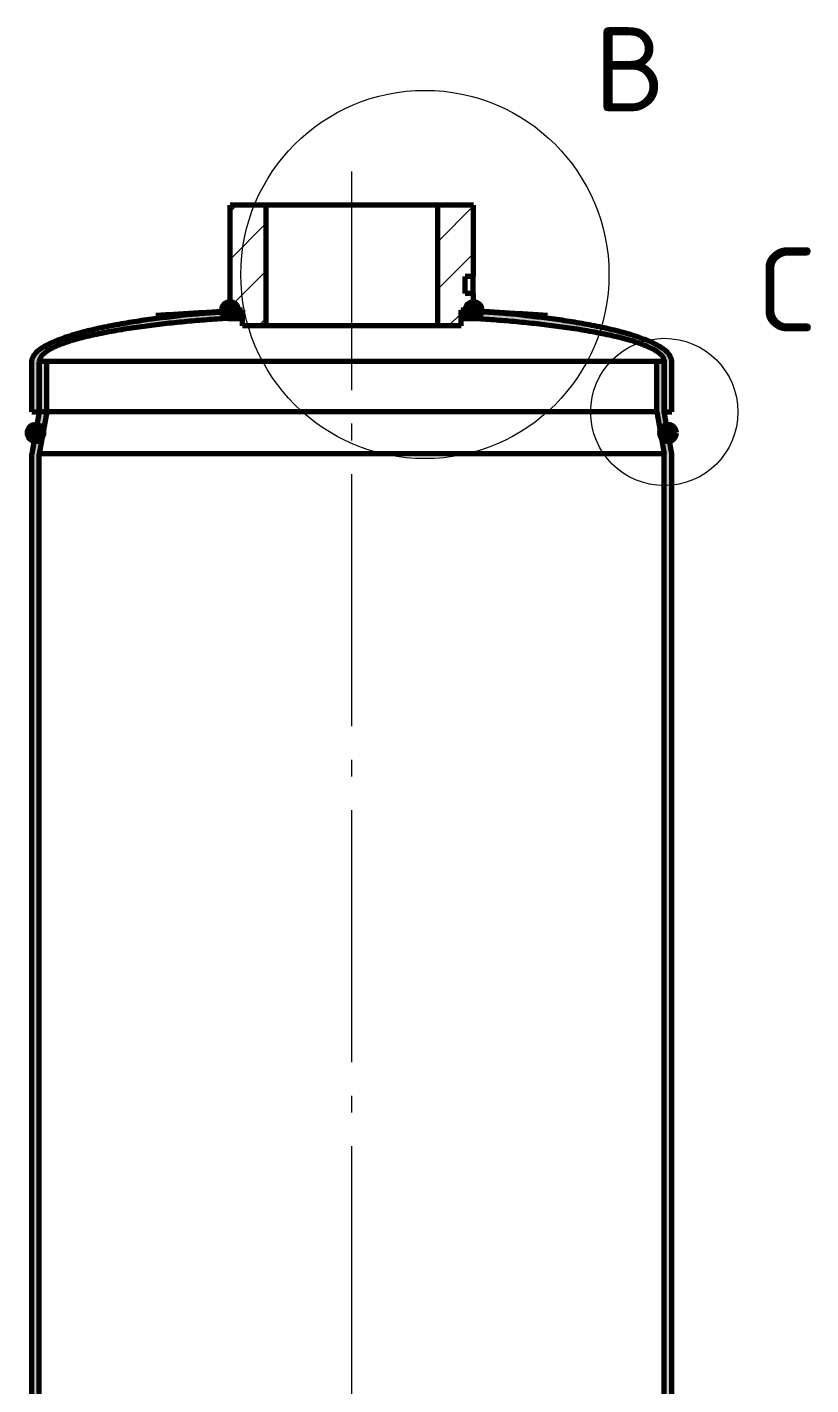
# Model space of a CAD drawing. Header units: millimetres. Extents: x 0 to 1554, y 0 to 420.
# Drawn here: x 222.2 to 268.8, y 249.3 to 330.1 of the extents above; entities that cross this region are included whole.
import ezdxf
from ezdxf.enums import TextEntityAlignment as Align

# ---------------------------------------------------------------- set-up
doc = ezdxf.new("R2010")
doc.units = ezdxf.units.MM
doc.linetypes.add('IRAM-F-TRAZO-PUNTO', pattern=[20, 15, -2, 1, -2])
for name, color, linetype, lineweight in [('01-VISIBLE', 7, 'CONTINUOUS', 70), ('03-EJE', 1, 'IRAM-F-TRAZO-PUNTO', 18), ('05-RAYADO', 8, 'CONTINUOUS', 18), ('06-TEXTO', 7, 'CONTINUOUS', 25), ('08-FINA', 5, 'CONTINUOUS', 18)]:
    doc.layers.add(name, color=color, linetype=linetype, lineweight=lineweight)
doc.styles.add('ISO3098', font='isocpeur.ttf')

msp = doc.modelspace()

# ---------------------------------------------------------------- hatches: boundary and pattern name
at = {"layer": '05-RAYADO'}
h = msp.add_hatch(dxfattribs=at)
h.set_pattern_fill('ANSI31', scale=0.62992)
h.paths.add_polyline_path([(236.406, 312.318), (234.995, 312.318), (234.995, 313.25), (234.25, 313.25), (234.25, 319.5), (236.406, 319.5)])
h = msp.add_hatch(dxfattribs=at)
h.set_pattern_fill('ANSI31', scale=0.62992)
h.paths.add_polyline_path([(248.75, 313.25), (248.005, 313.25), (248.005, 312.318), (246.594, 312.318), (246.594, 319.5), (248.75, 319.5), (248.75, 315.25), (248.25, 315.25), (248.25, 314.25), (248.75, 314.25)])
h = msp.add_hatch(color=7, dxfattribs=at)
h.dxf.hatch_style = 1
h.paths.add_polyline_path([(233.75, 313.25), (233.76, 313.351), (233.791, 313.447), (233.84, 313.536), (233.906, 313.612), (233.986, 313.674), (234.076, 313.719), (234.174, 313.744), (234.275, 313.749), (234.375, 313.734), (234.47, 313.699), (234.556, 313.645), (234.629, 313.576), (234.687, 313.493), (234.727, 313.4), (234.747, 313.301), (234.747, 313.199), (234.727, 313.1), (234.687, 313.007), (234.629, 312.924), (234.556, 312.855), (234.47, 312.801), (234.375, 312.766), (234.275, 312.751), (234.174, 312.756), (234.076, 312.781), (233.986, 312.826), (233.906, 312.888), (233.84, 312.964), (233.791, 313.053), (233.76, 313.149)])
h = msp.add_hatch(color=7, dxfattribs=at)
h.dxf.hatch_style = 1
h.paths.add_polyline_path([(249.25, 313.25), (249.24, 313.149), (249.209, 313.053), (249.16, 312.964), (249.094, 312.888), (249.014, 312.826), (248.924, 312.781), (248.826, 312.756), (248.725, 312.751), (248.625, 312.766), (248.53, 312.801), (248.444, 312.855), (248.371, 312.924), (248.313, 313.007), (248.273, 313.1), (248.253, 313.199), (248.253, 313.301), (248.273, 313.4), (248.313, 313.493), (248.371, 313.576), (248.444, 313.645), (248.53, 313.699), (248.625, 313.734), (248.725, 313.749), (248.826, 313.744), (248.924, 313.719), (249.014, 313.674), (249.094, 313.612), (249.16, 313.536), (249.209, 313.447), (249.24, 313.351)])
h = msp.add_hatch(color=7, dxfattribs=at)
h.dxf.hatch_style = 1
h.paths.add_polyline_path([(222.9, 307.195), (222.45, 307.195), (222.45, 310.195), (222.458, 310.295), (222.484, 310.391), (222.525, 310.483), (222.577, 310.568), (222.637, 310.648), (222.703, 310.723), (222.775, 310.793), (222.85, 310.858), (222.929, 310.92), (223.011, 310.978), (223.094, 311.033), (223.179, 311.086), (223.266, 311.136), (223.354, 311.184), (223.442, 311.23), (223.532, 311.275), (223.623, 311.318), (223.714, 311.359), (223.806, 311.399), (223.898, 311.438), (223.991, 311.475), (224.084, 311.512), (224.177, 311.547), (224.271, 311.582), (224.366, 311.615), (224.46, 311.648), (224.555, 311.68), (224.65, 311.711), (224.745, 311.742), (224.841, 311.771), (224.937, 311.801), (225.033, 311.829), (225.129, 311.857), (225.225, 311.884), (225.322, 311.911), (225.418, 311.937), (225.515, 311.963), (225.612, 311.988), (225.709, 312.013), (225.806, 312.037), (225.903, 312.061), (226, 312.085), (226.098, 312.108), (226.195, 312.13), (226.293, 312.152), (226.39, 312.174), (226.488, 312.196), (226.586, 312.217), (226.684, 312.238), (226.782, 312.258), (226.88, 312.279), (226.978, 312.299), (227.076, 312.318), (227.174, 312.337), (227.272, 312.356), (227.371, 312.375), (227.469, 312.394), (227.568, 312.412), (227.666, 312.429), (227.765, 312.447), (227.863, 312.464), (227.962, 312.481), (228.061, 312.498), (228.159, 312.515), (228.258, 312.531), (228.357, 312.547), (228.456, 312.563), (228.554, 312.579), (228.653, 312.595), (228.752, 312.61), (228.851, 312.625), (228.95, 312.641), (229.049, 312.655), (229.148, 312.67), (229.247, 312.685), (229.346, 312.699), (229.445, 312.713), (229.544, 312.727), (229.643, 312.74), (229.743, 312.753), (229.842, 312.766), (229.941, 312.778), (230.041, 312.79), (230.14, 312.802), (230.239, 312.814), (230.339, 312.826), (230.438, 312.838), (230.537, 312.849), (230.637, 312.861), (230.736, 312.872), (230.836, 312.884), (230.935, 312.896), (231.034, 312.909), (231.133, 312.923), (231.232, 312.938), (231.331, 312.952), (231.431, 312.965), (231.53, 312.976), (231.63, 312.986), (231.729, 312.996), (231.829, 313.004), (231.929, 313.013), (232.029, 313.021), (232.128, 313.029), (232.228, 313.036), (232.328, 313.044), (232.428, 313.051), (232.528, 313.059), (232.627, 313.066), (232.727, 313.073), (232.827, 313.081), (232.927, 313.088), (233.027, 313.095), (233.126, 313.102), (233.226, 313.109), (233.326, 313.116), (233.426, 313.123), (233.526, 313.13), (233.626, 313.138), (233.725, 313.145), (233.825, 313.152), (233.925, 313.159), (234.025, 313.166), (234.125, 313.174), (234.225, 313.181), (234.324, 313.189), (234.374, 313.196), (234.274, 313.191), (234.174, 313.186), (234.074, 313.181), (233.974, 313.175), (233.874, 313.169), (233.774, 313.164), (233.675, 313.158), (233.575, 313.152), (233.475, 313.146), (233.375, 313.14), (233.275, 313.134), (233.175, 313.128), (233.075, 313.122), (232.975, 313.116), (232.875, 313.11), (232.775, 313.105), (232.675, 313.099), (232.576, 313.093), (232.476, 313.087), (232.376, 313.081), (232.276, 313.075), (232.176, 313.069), (232.076, 313.063), (231.976, 313.057), (231.876, 313.051), (231.776, 313.045), (231.676, 313.039), (231.577, 313.033), (231.477, 313.027), (231.377, 313.021), (231.277, 313.015), (231.177, 313.009), (231.077, 313.003), (230.977, 312.997), (230.877, 312.99), (230.777, 312.984), (230.677, 312.978), (230.577, 312.972), (230.478, 312.966), (230.378, 312.96), (230.278, 312.954), (230.178, 312.949), (230.078, 312.943), (229.978, 312.937), (229.878, 312.931), (229.906, 312.933), (230.005, 312.94), (230.105, 312.946), (230.205, 312.952), (230.305, 312.959), (230.405, 312.965), (230.505, 312.971), (230.605, 312.977), (230.705, 312.983), (230.805, 312.99), (230.904, 312.996), (231.004, 313.002), (231.104, 313.008), (231.204, 313.015), (231.304, 313.021), (231.404, 313.027), (231.504, 313.033), (231.604, 313.039), (231.704, 313.046), (231.803, 313.052), (231.903, 313.058), (232.003, 313.064), (232.103, 313.07), (232.203, 313.077), (232.303, 313.083), (232.403, 313.089), (232.503, 313.095), (232.603, 313.101), (232.702, 313.108), (232.802, 313.114), (232.902, 313.12), (233.002, 313.126), (233.102, 313.132), (233.202, 313.139), (233.302, 313.145), (233.402, 313.151), (233.502, 313.157), (233.602, 313.163), (233.701, 313.17), (233.801, 313.176), (233.901, 313.182), (234.001, 313.188), (234.101, 313.194), (234.201, 313.201), (234.301, 313.207), (234.401, 313.213), (234.501, 313.219), (234.6, 313.225), (234.7, 313.231), (234.8, 313.238), (234.9, 313.244), (235, 313.25), (235, 312.818), (234.899, 312.813), (234.799, 312.807), (234.698, 312.801), (234.598, 312.795), (234.497, 312.789), (234.397, 312.783), (234.296, 312.777), (234.196, 312.77), (234.095, 312.764), (233.995, 312.757), (233.895, 312.75), (233.794, 312.743), (233.694, 312.736), (233.593, 312.729), (233.493, 312.722), (233.392, 312.715), (233.292, 312.708), (233.191, 312.7), (233.091, 312.693), (232.991, 312.685), (232.89, 312.677), (232.79, 312.669), (232.69, 312.661), (232.589, 312.653), (232.489, 312.645), (232.389, 312.636), (232.288, 312.628), (232.188, 312.619), (232.088, 312.61), (231.987, 312.601), (231.887, 312.592), (231.787, 312.583), (231.686, 312.574), (231.586, 312.564), (231.486, 312.555), (231.386, 312.545), (231.286, 312.535), (231.185, 312.525), (231.085, 312.515), (230.985, 312.505), (230.885, 312.494), (230.785, 312.484), (230.685, 312.473), (230.585, 312.462), (230.484, 312.451), (230.384, 312.44), (230.284, 312.429), (230.184, 312.417), (230.084, 312.406), (229.984, 312.394), (229.884, 312.382), (229.784, 312.37), (229.684, 312.358), (229.584, 312.345), (229.485, 312.332), (229.385, 312.32), (229.285, 312.307), (229.185, 312.293), (229.085, 312.28), (228.985, 312.266), (228.886, 312.253), (228.786, 312.239), (228.686, 312.225), (228.587, 312.21), (228.487, 312.196), (228.387, 312.181), (228.288, 312.166), (228.188, 312.151), (228.089, 312.135), (227.989, 312.119), (227.89, 312.104), (227.791, 312.087), (227.691, 312.071), (227.592, 312.054), (227.493, 312.037), (227.394, 312.02), (227.294, 312.002), (227.195, 311.985), (227.096, 311.967), (226.997, 311.948), (226.898, 311.929), (226.799, 311.91), (226.701, 311.891), (226.602, 311.871), (226.503, 311.851), (226.405, 311.831), (226.306, 311.81), (226.208, 311.789), (226.109, 311.767), (226.011, 311.745), (225.913, 311.723), (225.815, 311.7), (225.717, 311.677), (225.619, 311.653), (225.521, 311.628), (225.424, 311.603), (225.326, 311.578), (225.229, 311.552), (225.132, 311.525), (225.035, 311.498), (224.939, 311.47), (224.842, 311.441), (224.746, 311.411), (224.65, 311.381), (224.554, 311.349), (224.459, 311.317), (224.364, 311.284), (224.269, 311.249), (224.175, 311.214), (224.081, 311.177), (223.988, 311.139), (223.896, 311.099), (223.804, 311.057), (223.713, 311.014), (223.623, 310.968), (223.535, 310.92), (223.448, 310.869), (223.363, 310.816), (223.28, 310.759), (223.2, 310.697), (223.125, 310.63), (223.056, 310.556), (222.995, 310.476), (222.945, 310.39), (222.911, 310.295), (222.9, 310.195)])
h = msp.add_hatch(color=7, dxfattribs=at)
h.dxf.hatch_style = 1
h.paths.add_polyline_path([(260.55, 310.195), (260.55, 307.195), (260.1, 307.195), (260.1, 310.195), (260.089, 310.295), (260.055, 310.39), (260.005, 310.476), (259.944, 310.556), (259.875, 310.63), (259.8, 310.697), (259.72, 310.759), (259.637, 310.816), (259.552, 310.869), (259.465, 310.92), (259.377, 310.968), (259.287, 311.014), (259.196, 311.057), (259.104, 311.099), (259.012, 311.139), (258.919, 311.177), (258.825, 311.214), (258.731, 311.249), (258.636, 311.284), (258.541, 311.317), (258.446, 311.349), (258.35, 311.381), (258.254, 311.411), (258.158, 311.441), (258.061, 311.47), (257.965, 311.498), (257.868, 311.525), (257.771, 311.552), (257.674, 311.578), (257.576, 311.603), (257.479, 311.628), (257.381, 311.653), (257.283, 311.677), (257.185, 311.7), (257.087, 311.723), (256.989, 311.745), (256.891, 311.767), (256.792, 311.789), (256.694, 311.81), (256.595, 311.831), (256.497, 311.851), (256.398, 311.871), (256.299, 311.891), (256.201, 311.91), (256.102, 311.929), (256.003, 311.948), (255.904, 311.967), (255.805, 311.985), (255.706, 312.002), (255.606, 312.02), (255.507, 312.037), (255.408, 312.054), (255.309, 312.071), (255.209, 312.087), (255.11, 312.104), (255.011, 312.119), (254.911, 312.135), (254.812, 312.151), (254.712, 312.166), (254.613, 312.181), (254.513, 312.196), (254.413, 312.21), (254.314, 312.225), (254.214, 312.239), (254.114, 312.253), (254.015, 312.266), (253.915, 312.28), (253.815, 312.293), (253.715, 312.307), (253.615, 312.32), (253.515, 312.332), (253.416, 312.345), (253.316, 312.358), (253.216, 312.37), (253.116, 312.382), (253.016, 312.394), (252.916, 312.406), (252.816, 312.417), (252.716, 312.429), (252.616, 312.44), (252.516, 312.451), (252.415, 312.462), (252.315, 312.473), (252.215, 312.484), (252.115, 312.494), (252.015, 312.505), (251.915, 312.515), (251.815, 312.525), (251.714, 312.535), (251.614, 312.545), (251.514, 312.555), (251.414, 312.564), (251.314, 312.574), (251.213, 312.583), (251.113, 312.592), (251.013, 312.601), (250.912, 312.61), (250.812, 312.619), (250.712, 312.628), (250.611, 312.636), (250.511, 312.645), (250.411, 312.653), (250.31, 312.661), (250.21, 312.669), (250.11, 312.677), (250.009, 312.685), (249.909, 312.693), (249.809, 312.7), (249.708, 312.708), (249.608, 312.715), (249.507, 312.722), (249.407, 312.729), (249.306, 312.736), (249.206, 312.743), (249.105, 312.75), (249.005, 312.757), (248.905, 312.764), (248.804, 312.77), (248.704, 312.777), (248.603, 312.783), (248.503, 312.789), (248.402, 312.795), (248.302, 312.801), (248.201, 312.807), (248.101, 312.813), (248, 312.818), (248, 313.25), (248.095, 313.244), (248.192, 313.238), (248.299, 313.231), (248.405, 313.225), (248.511, 313.218), (248.616, 313.212), (248.72, 313.205), (248.825, 313.199), (248.928, 313.193), (249.031, 313.186), (249.133, 313.18), (249.235, 313.174), (249.336, 313.167), (249.436, 313.161), (249.536, 313.155), (249.635, 313.149), (249.734, 313.143), (249.832, 313.137), (249.929, 313.13), (250.025, 313.125), (250.121, 313.119), (250.216, 313.113), (250.31, 313.107), (250.403, 313.101), (250.512, 313.094), (250.619, 313.088), (250.726, 313.081), (250.831, 313.075), (250.934, 313.068), (251.036, 313.062), (251.137, 313.056), (251.236, 313.049), (251.333, 313.043), (251.429, 313.037), (251.523, 313.032), (251.615, 313.026), (251.718, 313.019), (251.828, 313.013), (251.934, 313.006), (252.037, 313), (252.136, 312.993), (252.231, 312.988), (252.322, 312.982), (252.426, 312.975), (252.535, 312.969), (252.635, 312.962), (252.726, 312.957), (252.833, 312.95), (252.931, 312.944), (253.034, 312.937), (253.129, 312.931), (253.084, 312.933), (252.984, 312.939), (252.884, 312.945), (252.784, 312.951), (252.683, 312.957), (252.583, 312.963), (252.483, 312.969), (252.383, 312.975), (252.282, 312.981), (252.182, 312.987), (252.082, 312.993), (251.982, 312.999), (251.882, 313.005), (251.781, 313.011), (251.681, 313.017), (251.581, 313.023), (251.481, 313.029), (251.38, 313.035), (251.28, 313.041), (251.18, 313.047), (251.08, 313.053), (250.979, 313.059), (250.879, 313.065), (250.779, 313.071), (250.679, 313.077), (250.579, 313.083), (250.478, 313.089), (250.378, 313.095), (250.278, 313.101), (250.178, 313.107), (250.077, 313.113), (249.977, 313.119), (249.877, 313.125), (249.777, 313.131), (249.676, 313.137), (249.576, 313.143), (249.476, 313.149), (249.376, 313.155), (249.272, 313.161), (249.166, 313.167), (249.067, 313.173), (248.973, 313.178), (248.866, 313.184), (248.768, 313.189), (248.667, 313.194), (248.634, 313.192), (248.734, 313.184), (248.834, 313.177), (248.935, 313.169), (249.035, 313.162), (249.135, 313.155), (249.235, 313.148), (249.335, 313.14), (249.435, 313.133), (249.536, 313.126), (249.636, 313.119), (249.736, 313.112), (249.836, 313.105), (249.936, 313.098), (250.036, 313.09), (250.136, 313.083), (250.237, 313.076), (250.337, 313.069), (250.437, 313.061), (250.537, 313.054), (250.637, 313.047), (250.737, 313.039), (250.837, 313.031), (250.938, 313.023), (251.038, 313.015), (251.138, 313.007), (251.238, 312.999), (251.338, 312.989), (251.438, 312.98), (251.538, 312.969), (251.637, 312.957), (251.737, 312.942), (251.836, 312.927), (251.935, 312.913), (252.035, 312.9), (252.135, 312.888), (252.234, 312.876), (252.334, 312.864), (252.434, 312.852), (252.533, 312.841), (252.633, 312.829), (252.733, 312.817), (252.833, 312.806), (252.932, 312.794), (253.032, 312.782), (253.132, 312.769), (253.231, 312.756), (253.331, 312.743), (253.43, 312.73), (253.53, 312.716), (253.629, 312.703), (253.729, 312.688), (253.828, 312.674), (253.927, 312.659), (254.027, 312.644), (254.126, 312.629), (254.225, 312.614), (254.324, 312.598), (254.423, 312.582), (254.523, 312.567), (254.622, 312.551), (254.721, 312.535), (254.82, 312.518), (254.919, 312.502), (255.018, 312.485), (255.117, 312.468), (255.216, 312.45), (255.315, 312.433), (255.414, 312.415), (255.512, 312.397), (255.611, 312.379), (255.71, 312.36), (255.808, 312.341), (255.907, 312.322), (256.005, 312.302), (256.104, 312.282), (256.202, 312.262), (256.3, 312.241), (256.399, 312.22), (256.497, 312.199), (256.595, 312.178), (256.693, 312.156), (256.791, 312.133), (256.889, 312.111), (256.986, 312.088), (257.084, 312.064), (257.181, 312.04), (257.279, 312.016), (257.376, 311.991), (257.473, 311.966), (257.57, 311.94), (257.667, 311.914), (257.764, 311.887), (257.861, 311.86), (257.957, 311.832), (258.053, 311.803), (258.15, 311.774), (258.245, 311.745), (258.341, 311.714), (258.437, 311.683), (258.532, 311.651), (258.627, 311.618), (258.721, 311.585), (258.816, 311.55), (258.909, 311.514), (259.003, 311.478), (259.096, 311.44), (259.189, 311.402), (259.281, 311.362), (259.372, 311.32), (259.463, 311.277), (259.553, 311.233), (259.642, 311.186), (259.73, 311.138), (259.817, 311.088), (259.903, 311.035), (259.986, 310.98), (260.068, 310.921), (260.148, 310.86), (260.224, 310.795), (260.296, 310.725), (260.362, 310.65), (260.423, 310.569), (260.475, 310.483), (260.516, 310.392), (260.542, 310.295)])
h = msp.add_hatch(color=7, dxfattribs=at)
h.dxf.hatch_style = 1
h.paths.add_polyline_path([(222.9, 181.5), (222.45, 184), (222.45, 304.695), (222.9, 307.195), (222.9, 310.195), (223.35, 310.195), (223.35, 307.195), (222.9, 304.695), (222.9, 184), (223.35, 181.5), (223.35, 178.5), (222.9, 178.5)])
h = msp.add_hatch(color=7, dxfattribs=at)
h.dxf.hatch_style = 1
h.paths.add_polyline_path([(260.55, 304.695), (260.55, 184), (260.1, 181.5), (260.1, 178.5), (259.65, 178.5), (259.65, 181.5), (260.1, 184), (260.1, 304.695), (259.65, 307.195), (259.65, 310.195), (260.1, 310.195), (260.1, 307.195)])
h = msp.add_hatch(color=7, dxfattribs=at)
h.dxf.hatch_style = 1
h.paths.add_polyline_path([(222.175, 305.945), (222.185, 306.046), (222.216, 306.142), (222.265, 306.231), (222.331, 306.307), (222.411, 306.369), (222.501, 306.414), (222.599, 306.439), (222.7, 306.444), (222.8, 306.429), (222.895, 306.394), (222.981, 306.34), (223.054, 306.271), (223.112, 306.188), (223.152, 306.095), (223.172, 305.996), (223.172, 305.894), (223.152, 305.795), (223.112, 305.702), (223.054, 305.619), (222.981, 305.55), (222.895, 305.496), (222.8, 305.461), (222.7, 305.446), (222.599, 305.451), (222.501, 305.476), (222.411, 305.521), (222.331, 305.583), (222.265, 305.659), (222.216, 305.748), (222.185, 305.844)])
h = msp.add_hatch(color=7, dxfattribs=at)
h.dxf.hatch_style = 1
h.paths.add_polyline_path([(260.825, 305.945), (260.815, 305.844), (260.784, 305.748), (260.735, 305.659), (260.669, 305.583), (260.589, 305.521), (260.499, 305.476), (260.401, 305.451), (260.3, 305.446), (260.2, 305.461), (260.105, 305.496), (260.019, 305.55), (259.946, 305.619), (259.888, 305.702), (259.848, 305.795), (259.828, 305.894), (259.828, 305.996), (259.848, 306.095), (259.888, 306.188), (259.946, 306.271), (260.019, 306.34), (260.105, 306.394), (260.2, 306.429), (260.3, 306.444), (260.401, 306.439), (260.499, 306.414), (260.589, 306.369), (260.669, 306.307), (260.735, 306.231), (260.784, 306.142), (260.815, 306.046)])

# ---------------------------------------------------------------- linework, layer by layer
at = {"layer": '01-VISIBLE'}
for p, q in [((236.406, 319.5), (234.25, 319.5)), ((234.25, 313.25), (234.25, 319.5)), ((236.406, 312.318), (236.406, 319.5)), ((248.75, 319.5), (246.594, 319.5)), ((246.594, 319.5), (246.594, 312.318)), ((248.75, 315.25), (248.75, 319.5)), ((248.25, 314.25), (248.25, 315.25)), ((248.75, 315.25), (248.25, 315.25)), ((248.733, 314.25), (248.733, 315.25)), ((248.75, 314.25), (248.25, 314.25)), ((248.75, 313.25), (248.75, 314.25)), ((234.995, 313.25), (234.25, 313.25)), ((234.995, 312.318), (234.995, 313.25)), ((235, 313.25), (235, 312.818)), ((248, 313.25), (248, 312.818)), ((248.005, 312.318), (248.005, 313.25)), ((248.75, 313.25), (248.005, 313.25)), ((236.406, 312.318), (234.995, 312.318)), ((248.005, 312.318), (246.594, 312.318)), ((222.45, 307.195), (222.45, 310.195)), ((223.35, 310.195), (222.9, 310.195)), ((222.9, 307.195), (222.9, 310.195)), ((222.9, 310.195), (222.9, 307.195)), ((223.35, 307.195), (223.35, 310.195)), ((260.1, 310.195), (259.65, 310.195)), ((259.65, 307.195), (259.65, 310.195)), ((260.1, 307.195), (260.1, 310.195)), ((260.1, 310.195), (260.1, 307.195)), ((260.55, 307.195), (260.55, 310.195)), ((222.9, 307.195), (222.45, 304.695)), ((222.45, 307.195), (222.9, 307.195)), ((223.35, 307.195), (222.9, 304.695)), ((259.65, 307.195), (260.1, 304.695)), ((260.55, 304.695), (260.1, 307.195)), ((260.1, 307.195), (260.55, 307.195)), ((222.45, 184), (222.45, 304.695)), ((222.9, 184), (222.9, 304.695)), ((260.1, 184), (260.1, 304.695)), ((260.55, 184), (260.55, 304.695))]:
    msp.add_line(p, q, dxfattribs=at)
for points in [[(246.594, 319.5), (246.442, 319.5), (246.29, 319.5), (246.138, 319.5), (245.986, 319.5), (245.834, 319.5), (245.682, 319.5), (245.53, 319.5), (245.378, 319.5), (245.225, 319.5), (245.073, 319.5), (244.921, 319.5), (244.769, 319.5), (244.617, 319.5), (244.465, 319.5), (244.313, 319.5), (244.161, 319.5), (244.009, 319.5), (243.857, 319.5), (243.705, 319.5), (243.553, 319.5), (243.401, 319.5), (243.249, 319.5), (243.097, 319.5), (242.945, 319.5), (242.793, 319.5), (242.64, 319.5), (242.488, 319.5), (242.336, 319.5), (242.184, 319.5), (242.032, 319.5), (241.88, 319.5), (241.728, 319.5), (241.576, 319.5), (241.424, 319.5), (241.272, 319.5), (241.12, 319.5), (240.968, 319.5), (240.816, 319.5), (240.664, 319.5), (240.512, 319.5), (240.36, 319.5), (240.207, 319.5), (240.055, 319.5), (239.903, 319.5), (239.751, 319.5), (239.599, 319.5), (239.447, 319.5), (239.295, 319.5), (239.143, 319.5), (238.991, 319.5), (238.839, 319.5), (238.687, 319.5), (238.535, 319.5), (238.383, 319.5), (238.231, 319.5), (238.079, 319.5), (237.927, 319.5), (237.775, 319.5), (237.622, 319.5), (237.47, 319.5), (237.318, 319.5), (237.166, 319.5), (237.014, 319.5), (236.862, 319.5), (236.71, 319.5), (236.558, 319.5), (236.406, 319.5)], [(222.45, 310.195), (222.469, 310.344), (222.526, 310.484), (222.607, 310.611), (222.706, 310.726), (222.816, 310.829), (222.934, 310.923), (223.058, 311.009), (223.186, 311.09), (223.317, 311.164), (223.451, 311.235), (223.587, 311.301), (223.724, 311.364), (223.863, 311.423), (224.003, 311.48), (224.144, 311.535), (224.286, 311.587), (224.428, 311.637), (224.571, 311.685), (224.715, 311.732), (224.859, 311.777), (225.004, 311.821), (225.149, 311.863), (225.295, 311.904), (225.44, 311.943), (225.586, 311.982), (225.733, 312.019), (225.879, 312.055), (226.026, 312.091), (226.173, 312.125), (226.321, 312.159), (226.468, 312.191), (226.616, 312.223), (226.764, 312.255), (226.912, 312.285), (227.06, 312.315), (227.208, 312.344), (227.356, 312.372), (227.505, 312.4), (227.654, 312.427), (227.802, 312.454), (227.951, 312.479), (228.1, 312.505), (228.249, 312.53), (228.398, 312.554), (228.547, 312.578), (228.697, 312.601), (228.846, 312.625), (228.995, 312.647), (229.145, 312.67), (229.294, 312.692), (229.444, 312.713), (229.593, 312.733), (229.743, 312.753), (229.893, 312.772), (230.043, 312.791), (230.193, 312.809), (230.343, 312.826), (230.493, 312.844), (230.643, 312.861), (230.793, 312.879), (230.943, 312.897), (231.093, 312.917), (231.242, 312.939), (231.392, 312.961), (231.542, 312.978), (231.693, 312.992), (231.843, 313.005), (231.994, 313.018), (232.144, 313.03), (232.295, 313.041), (232.446, 313.053), (232.596, 313.064), (232.747, 313.075), (232.898, 313.086), (233.048, 313.096), (233.199, 313.107), (233.35, 313.118), (233.5, 313.129), (233.651, 313.139), (233.802, 313.15), (233.952, 313.161), (234.103, 313.172), (234.254, 313.183), (234.394, 313.197)], [(235, 312.818), (234.849, 312.81), (234.698, 312.801), (234.548, 312.792), (234.397, 312.783), (234.246, 312.773), (234.095, 312.764), (233.945, 312.754), (233.794, 312.743), (233.643, 312.733), (233.493, 312.722), (233.342, 312.711), (233.191, 312.7), (233.041, 312.689), (232.89, 312.677), (232.74, 312.665), (232.589, 312.653), (232.439, 312.64), (232.288, 312.628), (232.138, 312.614), (231.987, 312.601), (231.837, 312.588), (231.686, 312.574), (231.536, 312.559), (231.386, 312.545), (231.235, 312.53), (231.085, 312.515), (230.935, 312.499), (230.785, 312.484), (230.635, 312.468), (230.484, 312.451), (230.334, 312.434), (230.184, 312.417), (230.034, 312.4), (229.884, 312.382), (229.734, 312.364), (229.584, 312.345), (229.435, 312.326), (229.285, 312.307), (229.135, 312.287), (228.985, 312.266), (228.836, 312.246), (228.686, 312.225), (228.537, 312.203), (228.387, 312.181), (228.238, 312.158), (228.089, 312.135), (227.94, 312.112), (227.791, 312.087), (227.642, 312.063), (227.493, 312.037), (227.344, 312.011), (227.195, 311.985), (227.047, 311.957), (226.898, 311.929), (226.75, 311.901), (226.602, 311.871), (226.454, 311.841), (226.306, 311.81), (226.158, 311.778), (226.011, 311.745), (225.864, 311.711), (225.717, 311.677), (225.57, 311.641), (225.424, 311.603), (225.278, 311.565), (225.132, 311.525), (224.987, 311.484), (224.842, 311.441), (224.698, 311.396), (224.554, 311.349), (224.411, 311.301), (224.269, 311.249), (224.128, 311.196), (223.988, 311.139), (223.85, 311.078), (223.713, 311.014), (223.579, 310.944), (223.448, 310.869), (223.321, 310.788), (223.2, 310.697), (223.09, 310.594), (222.995, 310.476), (222.925, 310.343), (222.9, 310.195)], [(229.842, 312.929), (229.993, 312.939), (230.145, 312.948), (230.297, 312.958), (230.449, 312.967), (230.6, 312.977), (230.752, 312.986), (230.904, 312.996), (231.055, 313.005), (231.207, 313.015), (231.359, 313.024), (231.511, 313.034), (231.662, 313.043), (231.814, 313.052), (231.966, 313.062), (232.117, 313.071), (232.269, 313.081), (232.421, 313.09), (232.573, 313.1), (232.724, 313.109), (232.876, 313.118), (233.028, 313.128), (233.179, 313.137), (233.331, 313.147), (233.483, 313.156), (233.635, 313.165), (233.786, 313.175), (233.938, 313.184), (234.09, 313.194), (234.241, 313.203), (234.393, 313.212), (234.545, 313.222), (234.697, 313.231), (234.848, 313.241), (235, 313.25)], [(234.394, 313.197), (234.242, 313.19), (234.09, 313.182), (233.938, 313.173), (233.787, 313.164), (233.635, 313.155), (233.483, 313.147), (233.332, 313.138), (233.18, 313.129), (233.028, 313.12), (232.876, 313.111), (232.725, 313.101), (232.573, 313.092), (232.421, 313.083), (232.27, 313.074), (232.118, 313.065), (231.966, 313.056), (231.814, 313.047), (231.663, 313.038), (231.511, 313.029), (231.359, 313.02), (231.208, 313.01), (231.056, 313.001), (230.904, 312.992), (230.752, 312.983), (230.601, 312.974), (230.449, 312.965), (230.297, 312.956), (230.146, 312.947), (229.994, 312.938), (229.842, 312.929)], [(229.842, 312.929), (230.009, 312.929), (230.175, 312.929), (230.342, 312.929), (230.509, 312.929), (230.675, 312.929), (230.842, 312.929), (231.009, 312.929), (231.175, 312.929)], [(234.25, 312.75), (234.374, 312.75), (234.498, 312.75), (234.623, 312.75), (234.747, 312.75), (234.871, 312.75), (234.995, 312.75)], [(253.158, 312.929), (253.007, 312.939), (252.855, 312.948), (252.703, 312.958), (252.551, 312.967), (252.4, 312.977), (252.248, 312.986), (252.096, 312.996), (251.945, 313.005), (251.793, 313.015), (251.641, 313.024), (251.489, 313.034), (251.338, 313.043), (251.186, 313.052), (251.034, 313.062), (250.883, 313.071), (250.731, 313.081), (250.579, 313.09), (250.427, 313.1), (250.276, 313.109), (250.124, 313.118), (249.972, 313.128), (249.821, 313.137), (249.669, 313.147), (249.517, 313.156), (249.365, 313.165), (249.214, 313.175), (249.062, 313.184), (248.91, 313.194), (248.759, 313.203), (248.607, 313.212), (248.455, 313.222), (248.303, 313.231), (248.152, 313.241), (248, 313.25)], [(248, 312.818), (248.151, 312.81), (248.302, 312.801), (248.452, 312.792), (248.603, 312.783), (248.754, 312.773), (248.905, 312.764), (249.055, 312.754), (249.206, 312.743), (249.357, 312.733), (249.507, 312.722), (249.658, 312.711), (249.809, 312.7), (249.959, 312.689), (250.11, 312.677), (250.26, 312.665), (250.411, 312.653), (250.561, 312.64), (250.712, 312.628), (250.862, 312.614), (251.013, 312.601), (251.163, 312.588), (251.314, 312.574), (251.464, 312.559), (251.614, 312.545), (251.765, 312.53), (251.915, 312.515), (252.065, 312.499), (252.215, 312.484), (252.365, 312.468), (252.516, 312.451), (252.666, 312.434), (252.816, 312.417), (252.966, 312.4), (253.116, 312.382), (253.266, 312.364), (253.416, 312.345), (253.565, 312.326), (253.715, 312.307), (253.865, 312.287), (254.015, 312.266), (254.164, 312.246), (254.314, 312.225), (254.463, 312.203), (254.613, 312.181), (254.762, 312.158), (254.911, 312.135), (255.06, 312.112), (255.209, 312.087), (255.358, 312.063), (255.507, 312.037), (255.656, 312.011), (255.805, 311.985), (255.953, 311.957), (256.102, 311.929), (256.25, 311.901), (256.398, 311.871), (256.546, 311.841), (256.694, 311.81), (256.842, 311.778), (256.989, 311.745), (257.136, 311.711), (257.283, 311.677), (257.43, 311.641), (257.576, 311.603), (257.722, 311.565), (257.868, 311.525), (258.013, 311.484), (258.158, 311.441), (258.302, 311.396), (258.446, 311.349), (258.589, 311.301), (258.731, 311.249), (258.872, 311.196), (259.012, 311.139), (259.15, 311.078), (259.287, 311.014), (259.421, 310.944), (259.552, 310.869), (259.679, 310.788), (259.8, 310.697), (259.91, 310.594), (260.005, 310.476), (260.075, 310.343), (260.1, 310.195)], [(248.005, 312.75), (248.129, 312.75), (248.253, 312.75), (248.377, 312.75), (248.502, 312.75), (248.626, 312.75), (248.75, 312.75)], [(260.55, 310.195), (260.531, 310.344), (260.474, 310.484), (260.393, 310.611), (260.294, 310.726), (260.184, 310.829), (260.066, 310.923), (259.942, 311.009), (259.814, 311.09), (259.683, 311.164), (259.549, 311.235), (259.413, 311.301), (259.276, 311.364), (259.137, 311.423), (258.997, 311.48), (258.856, 311.535), (258.714, 311.587), (258.572, 311.637), (258.429, 311.685), (258.285, 311.732), (258.141, 311.777), (257.996, 311.821), (257.851, 311.863), (257.706, 311.904), (257.56, 311.943), (257.414, 311.982), (257.267, 312.019), (257.121, 312.055), (256.974, 312.091), (256.827, 312.125), (256.679, 312.159), (256.532, 312.191), (256.384, 312.223), (256.236, 312.255), (256.088, 312.285), (255.94, 312.315), (255.792, 312.344), (255.644, 312.372), (255.495, 312.4), (255.346, 312.427), (255.198, 312.454), (255.049, 312.479), (254.9, 312.505), (254.751, 312.53), (254.602, 312.554), (254.453, 312.578), (254.303, 312.601), (254.154, 312.625), (254.005, 312.647), (253.855, 312.67), (253.706, 312.692), (253.556, 312.713), (253.407, 312.733), (253.257, 312.753), (253.107, 312.772), (252.957, 312.791), (252.807, 312.809), (252.657, 312.826), (252.507, 312.844), (252.357, 312.861), (252.207, 312.879), (252.057, 312.897), (251.907, 312.917), (251.758, 312.939), (251.608, 312.961), (251.458, 312.978), (251.308, 312.992), (251.157, 313.005), (251.006, 313.018), (250.856, 313.03), (250.705, 313.041), (250.555, 313.053), (250.404, 313.064), (250.253, 313.075), (250.103, 313.086), (249.952, 313.096), (249.801, 313.107), (249.65, 313.118), (249.5, 313.129), (249.349, 313.139), (249.198, 313.15), (249.048, 313.161), (248.897, 313.172), (248.746, 313.183), (248.606, 313.197)], [(248.606, 313.197), (248.758, 313.19), (248.91, 313.182), (249.062, 313.173), (249.213, 313.164), (249.365, 313.155), (249.517, 313.147), (249.668, 313.138), (249.82, 313.129), (249.972, 313.12), (250.124, 313.111), (250.275, 313.101), (250.427, 313.092), (250.579, 313.083), (250.73, 313.074), (250.882, 313.065), (251.034, 313.056), (251.186, 313.047), (251.337, 313.038), (251.489, 313.029), (251.641, 313.02), (251.792, 313.01), (251.944, 313.001), (252.096, 312.992), (252.248, 312.983), (252.399, 312.974), (252.551, 312.965), (252.703, 312.956), (252.854, 312.947), (253.006, 312.938), (253.158, 312.929)], [(251.825, 312.929), (251.991, 312.929), (252.158, 312.929), (252.325, 312.929), (252.491, 312.929), (252.658, 312.929), (252.825, 312.929), (252.991, 312.929), (253.158, 312.929)], [(246.594, 312.318), (246.442, 312.318), (246.29, 312.318), (246.138, 312.318), (245.986, 312.318), (245.834, 312.318), (245.682, 312.318), (245.53, 312.318), (245.378, 312.318), (245.225, 312.318), (245.073, 312.318), (244.921, 312.318), (244.769, 312.318), (244.617, 312.318), (244.465, 312.318), (244.313, 312.318), (244.161, 312.318), (244.009, 312.318), (243.857, 312.318), (243.705, 312.318), (243.553, 312.318), (243.401, 312.318), (243.249, 312.318), (243.097, 312.318), (242.945, 312.318), (242.793, 312.318), (242.64, 312.318), (242.488, 312.318), (242.336, 312.318), (242.184, 312.318), (242.032, 312.318), (241.88, 312.318), (241.728, 312.318), (241.576, 312.318), (241.424, 312.318), (241.272, 312.318), (241.12, 312.318), (240.968, 312.318), (240.816, 312.318), (240.664, 312.318), (240.512, 312.318), (240.36, 312.318), (240.207, 312.318), (240.055, 312.318), (239.903, 312.318), (239.751, 312.318), (239.599, 312.318), (239.447, 312.318), (239.295, 312.318), (239.143, 312.318), (238.991, 312.318), (238.839, 312.318), (238.687, 312.318), (238.535, 312.318), (238.383, 312.318), (238.231, 312.318), (238.079, 312.318), (237.927, 312.318), (237.775, 312.318), (237.622, 312.318), (237.47, 312.318), (237.318, 312.318), (237.166, 312.318), (237.014, 312.318), (236.862, 312.318), (236.71, 312.318), (236.558, 312.318), (236.406, 312.318)], [(259.65, 310.195), (259.5, 310.195), (259.35, 310.195), (259.2, 310.195), (259.05, 310.195), (258.9, 310.195), (258.75, 310.195), (258.6, 310.195), (258.45, 310.195), (258.3, 310.195), (258.15, 310.195), (258, 310.195), (257.85, 310.195), (257.7, 310.195), (257.55, 310.195), (257.4, 310.195), (257.25, 310.195), (257.1, 310.195), (256.95, 310.195), (256.8, 310.195), (256.65, 310.195), (256.5, 310.195), (256.35, 310.195), (256.2, 310.195), (256.05, 310.195), (255.9, 310.195), (255.75, 310.195), (255.6, 310.195), (255.45, 310.195), (255.3, 310.195), (255.15, 310.195), (255, 310.195), (254.85, 310.195), (254.7, 310.195), (254.55, 310.195), (254.4, 310.195), (254.25, 310.195), (254.1, 310.195), (253.95, 310.195), (253.8, 310.195), (253.65, 310.195), (253.5, 310.195), (253.35, 310.195), (253.2, 310.195), (253.05, 310.195), (252.9, 310.195), (252.75, 310.195), (252.6, 310.195), (252.45, 310.195), (252.3, 310.195), (252.15, 310.195), (252, 310.195), (251.85, 310.195), (251.7, 310.195), (251.55, 310.195), (251.4, 310.195), (251.25, 310.195), (251.1, 310.195), (250.95, 310.195), (250.8, 310.195), (250.65, 310.195), (250.5, 310.195), (250.35, 310.195), (250.2, 310.195), (250.05, 310.195), (249.9, 310.195), (249.75, 310.195), (249.6, 310.195), (249.45, 310.195), (249.3, 310.195), (249.15, 310.195), (249, 310.195), (248.85, 310.195), (248.7, 310.195), (248.55, 310.195), (248.4, 310.195), (248.25, 310.195), (248.1, 310.195), (247.95, 310.195), (247.8, 310.195), (247.65, 310.195), (247.5, 310.195), (247.35, 310.195), (247.2, 310.195), (247.05, 310.195), (246.9, 310.195), (246.75, 310.195), (246.6, 310.195), (246.45, 310.195), (246.3, 310.195), (246.15, 310.195), (246, 310.195), (245.85, 310.195), (245.7, 310.195), (245.55, 310.195), (245.4, 310.195), (245.25, 310.195), (245.1, 310.195), (244.95, 310.195), (244.8, 310.195), (244.65, 310.195), (244.5, 310.195), (244.35, 310.195), (244.2, 310.195), (244.05, 310.195), (243.9, 310.195), (243.75, 310.195), (243.6, 310.195), (243.45, 310.195), (243.3, 310.195), (243.15, 310.195), (243, 310.195), (242.85, 310.195), (242.7, 310.195), (242.55, 310.195), (242.4, 310.195), (242.25, 310.195), (242.1, 310.195), (241.95, 310.195), (241.8, 310.195), (241.65, 310.195), (241.5, 310.195), (241.35, 310.195), (241.2, 310.195), (241.05, 310.195), (240.9, 310.195), (240.75, 310.195), (240.6, 310.195), (240.45, 310.195), (240.3, 310.195), (240.15, 310.195), (240, 310.195), (239.85, 310.195), (239.7, 310.195), (239.55, 310.195), (239.4, 310.195), (239.25, 310.195), (239.1, 310.195), (238.95, 310.195), (238.8, 310.195), (238.65, 310.195), (238.5, 310.195), (238.35, 310.195), (238.2, 310.195), (238.05, 310.195), (237.9, 310.195), (237.75, 310.195), (237.6, 310.195), (237.45, 310.195), (237.3, 310.195), (237.15, 310.195), (237, 310.195), (236.85, 310.195), (236.7, 310.195), (236.55, 310.195), (236.4, 310.195), (236.25, 310.195), (236.1, 310.195), (235.95, 310.195), (235.8, 310.195), (235.65, 310.195), (235.5, 310.195), (235.35, 310.195), (235.2, 310.195), (235.05, 310.195), (234.9, 310.195), (234.75, 310.195), (234.6, 310.195), (234.45, 310.195), (234.3, 310.195), (234.15, 310.195), (234, 310.195), (233.85, 310.195), (233.7, 310.195), (233.55, 310.195), (233.4, 310.195), (233.25, 310.195), (233.1, 310.195), (232.95, 310.195), (232.8, 310.195), (232.65, 310.195), (232.5, 310.195), (232.35, 310.195), (232.2, 310.195), (232.05, 310.195), (231.9, 310.195), (231.75, 310.195), (231.6, 310.195), (231.45, 310.195), (231.3, 310.195), (231.15, 310.195), (231, 310.195), (230.85, 310.195), (230.7, 310.195), (230.55, 310.195), (230.4, 310.195), (230.25, 310.195), (230.1, 310.195), (229.95, 310.195), (229.8, 310.195), (229.65, 310.195), (229.5, 310.195), (229.35, 310.195), (229.2, 310.195), (229.05, 310.195), (228.9, 310.195), (228.75, 310.195), (228.6, 310.195), (228.45, 310.195), (228.3, 310.195), (228.15, 310.195), (228, 310.195), (227.85, 310.195), (227.7, 310.195), (227.55, 310.195), (227.4, 310.195), (227.25, 310.195), (227.1, 310.195), (226.95, 310.195), (226.8, 310.195), (226.65, 310.195), (226.5, 310.195), (226.35, 310.195), (226.2, 310.195), (226.05, 310.195), (225.9, 310.195), (225.75, 310.195), (225.6, 310.195), (225.45, 310.195), (225.3, 310.195), (225.15, 310.195), (225, 310.195), (224.85, 310.195), (224.7, 310.195), (224.55, 310.195), (224.4, 310.195), (224.25, 310.195), (224.1, 310.195), (223.95, 310.195), (223.8, 310.195), (223.65, 310.195), (223.5, 310.195), (223.35, 310.195)], [(223.35, 307.195), (223.275, 307.195), (223.2, 307.195), (223.125, 307.195), (223.05, 307.195), (222.975, 307.195), (222.9, 307.195)], [(259.65, 307.195), (259.5, 307.195), (259.35, 307.195), (259.2, 307.195), (259.05, 307.195), (258.9, 307.195), (258.75, 307.195), (258.6, 307.195), (258.45, 307.195), (258.3, 307.195), (258.15, 307.195), (258, 307.195), (257.85, 307.195), (257.7, 307.195), (257.55, 307.195), (257.4, 307.195), (257.25, 307.195), (257.1, 307.195), (256.95, 307.195), (256.8, 307.195), (256.65, 307.195), (256.5, 307.195), (256.35, 307.195), (256.2, 307.195), (256.05, 307.195), (255.9, 307.195), (255.75, 307.195), (255.6, 307.195), (255.45, 307.195), (255.3, 307.195), (255.15, 307.195), (255, 307.195), (254.85, 307.195), (254.7, 307.195), (254.55, 307.195), (254.4, 307.195), (254.25, 307.195), (254.1, 307.195), (253.95, 307.195), (253.8, 307.195), (253.65, 307.195), (253.5, 307.195), (253.35, 307.195), (253.2, 307.195), (253.05, 307.195), (252.9, 307.195), (252.75, 307.195), (252.6, 307.195), (252.45, 307.195), (252.3, 307.195), (252.15, 307.195), (252, 307.195), (251.85, 307.195), (251.7, 307.195), (251.55, 307.195), (251.4, 307.195), (251.25, 307.195), (251.1, 307.195), (250.95, 307.195), (250.8, 307.195), (250.65, 307.195), (250.5, 307.195), (250.35, 307.195), (250.2, 307.195), (250.05, 307.195), (249.9, 307.195), (249.75, 307.195), (249.6, 307.195), (249.45, 307.195), (249.3, 307.195), (249.15, 307.195), (249, 307.195), (248.85, 307.195), (248.7, 307.195), (248.55, 307.195), (248.4, 307.195), (248.25, 307.195), (248.1, 307.195), (247.95, 307.195), (247.8, 307.195), (247.65, 307.195), (247.5, 307.195), (247.35, 307.195), (247.2, 307.195), (247.05, 307.195), (246.9, 307.195), (246.75, 307.195), (246.6, 307.195), (246.45, 307.195), (246.3, 307.195), (246.15, 307.195), (246, 307.195), (245.85, 307.195), (245.7, 307.195), (245.55, 307.195), (245.4, 307.195), (245.25, 307.195), (245.1, 307.195), (244.95, 307.195), (244.8, 307.195), (244.65, 307.195), (244.5, 307.195), (244.35, 307.195), (244.2, 307.195), (244.05, 307.195), (243.9, 307.195), (243.75, 307.195), (243.6, 307.195), (243.45, 307.195), (243.3, 307.195), (243.15, 307.195), (243, 307.195), (242.85, 307.195), (242.7, 307.195), (242.55, 307.195), (242.4, 307.195), (242.25, 307.195), (242.1, 307.195), (241.95, 307.195), (241.8, 307.195), (241.65, 307.195), (241.5, 307.195), (241.35, 307.195), (241.2, 307.195), (241.05, 307.195), (240.9, 307.195), (240.75, 307.195), (240.6, 307.195), (240.45, 307.195), (240.3, 307.195), (240.15, 307.195), (240, 307.195), (239.85, 307.195), (239.7, 307.195), (239.55, 307.195), (239.4, 307.195), (239.25, 307.195), (239.1, 307.195), (238.95, 307.195), (238.8, 307.195), (238.65, 307.195), (238.5, 307.195), (238.35, 307.195), (238.2, 307.195), (238.05, 307.195), (237.9, 307.195), (237.75, 307.195), (237.6, 307.195), (237.45, 307.195), (237.3, 307.195), (237.15, 307.195), (237, 307.195), (236.85, 307.195), (236.7, 307.195), (236.55, 307.195), (236.4, 307.195), (236.25, 307.195), (236.1, 307.195), (235.95, 307.195), (235.8, 307.195), (235.65, 307.195), (235.5, 307.195), (235.35, 307.195), (235.2, 307.195), (235.05, 307.195), (234.9, 307.195), (234.75, 307.195), (234.6, 307.195), (234.45, 307.195), (234.3, 307.195), (234.15, 307.195), (234, 307.195), (233.85, 307.195), (233.7, 307.195), (233.55, 307.195), (233.4, 307.195), (233.25, 307.195), (233.1, 307.195), (232.95, 307.195), (232.8, 307.195), (232.65, 307.195), (232.5, 307.195), (232.35, 307.195), (232.2, 307.195), (232.05, 307.195), (231.9, 307.195), (231.75, 307.195), (231.6, 307.195), (231.45, 307.195), (231.3, 307.195), (231.15, 307.195), (231, 307.195), (230.85, 307.195), (230.7, 307.195), (230.55, 307.195), (230.4, 307.195), (230.25, 307.195), (230.1, 307.195), (229.95, 307.195), (229.8, 307.195), (229.65, 307.195), (229.5, 307.195), (229.35, 307.195), (229.2, 307.195), (229.05, 307.195), (228.9, 307.195), (228.75, 307.195), (228.6, 307.195), (228.45, 307.195), (228.3, 307.195), (228.15, 307.195), (228, 307.195), (227.85, 307.195), (227.7, 307.195), (227.55, 307.195), (227.4, 307.195), (227.25, 307.195), (227.1, 307.195), (226.95, 307.195), (226.8, 307.195), (226.65, 307.195), (226.5, 307.195), (226.35, 307.195), (226.2, 307.195), (226.05, 307.195), (225.9, 307.195), (225.75, 307.195), (225.6, 307.195), (225.45, 307.195), (225.3, 307.195), (225.15, 307.195), (225, 307.195), (224.85, 307.195), (224.7, 307.195), (224.55, 307.195), (224.4, 307.195), (224.25, 307.195), (224.1, 307.195), (223.95, 307.195), (223.8, 307.195), (223.65, 307.195), (223.5, 307.195), (223.35, 307.195)], [(222.765, 306.445), (222.75, 306.445), (222.735, 306.445), (222.72, 306.445), (222.705, 306.445), (222.69, 306.445), (222.675, 306.445)], [(260.325, 306.445), (260.31, 306.445), (260.295, 306.445), (260.28, 306.445), (260.265, 306.445), (260.25, 306.445), (260.235, 306.445)], [(260.1, 304.695), (259.95, 304.695), (259.8, 304.695), (259.65, 304.695), (259.5, 304.695), (259.35, 304.695), (259.2, 304.695), (259.05, 304.695), (258.9, 304.695), (258.75, 304.695), (258.6, 304.695), (258.45, 304.695), (258.3, 304.695), (258.15, 304.695), (258, 304.695), (257.85, 304.695), (257.7, 304.695), (257.55, 304.695), (257.4, 304.695), (257.25, 304.695), (257.1, 304.695), (256.95, 304.695), (256.8, 304.695), (256.65, 304.695), (256.5, 304.695), (256.35, 304.695), (256.2, 304.695), (256.05, 304.695), (255.9, 304.695), (255.75, 304.695), (255.6, 304.695), (255.45, 304.695), (255.3, 304.695), (255.15, 304.695), (255, 304.695), (254.85, 304.695), (254.7, 304.695), (254.55, 304.695), (254.4, 304.695), (254.25, 304.695), (254.1, 304.695), (253.95, 304.695), (253.8, 304.695), (253.65, 304.695), (253.5, 304.695), (253.35, 304.695), (253.2, 304.695), (253.05, 304.695), (252.9, 304.695), (252.75, 304.695), (252.6, 304.695), (252.45, 304.695), (252.3, 304.695), (252.15, 304.695), (252, 304.695), (251.85, 304.695), (251.7, 304.695), (251.55, 304.695), (251.4, 304.695), (251.25, 304.695), (251.1, 304.695), (250.95, 304.695), (250.8, 304.695), (250.65, 304.695), (250.5, 304.695), (250.35, 304.695), (250.2, 304.695), (250.05, 304.695), (249.9, 304.695), (249.75, 304.695), (249.6, 304.695), (249.45, 304.695), (249.3, 304.695), (249.15, 304.695), (249, 304.695), (248.85, 304.695), (248.7, 304.695), (248.55, 304.695), (248.4, 304.695), (248.25, 304.695), (248.1, 304.695), (247.95, 304.695), (247.8, 304.695), (247.65, 304.695), (247.5, 304.695), (247.35, 304.695), (247.2, 304.695), (247.05, 304.695), (246.9, 304.695), (246.75, 304.695), (246.6, 304.695), (246.45, 304.695), (246.3, 304.695), (246.15, 304.695), (246, 304.695), (245.85, 304.695), (245.7, 304.695), (245.55, 304.695), (245.4, 304.695), (245.25, 304.695), (245.1, 304.695), (244.95, 304.695), (244.8, 304.695), (244.65, 304.695), (244.5, 304.695), (244.35, 304.695), (244.2, 304.695), (244.05, 304.695), (243.9, 304.695), (243.75, 304.695), (243.6, 304.695), (243.45, 304.695), (243.3, 304.695), (243.15, 304.695), (243, 304.695), (242.85, 304.695), (242.7, 304.695), (242.55, 304.695), (242.4, 304.695), (242.25, 304.695), (242.1, 304.695), (241.95, 304.695), (241.8, 304.695), (241.65, 304.695), (241.5, 304.695), (241.35, 304.695), (241.2, 304.695), (241.05, 304.695), (240.9, 304.695), (240.75, 304.695), (240.6, 304.695), (240.45, 304.695), (240.3, 304.695), (240.15, 304.695), (240, 304.695), (239.85, 304.695), (239.7, 304.695), (239.55, 304.695), (239.4, 304.695), (239.25, 304.695), (239.1, 304.695), (238.95, 304.695), (238.8, 304.695), (238.65, 304.695), (238.5, 304.695), (238.35, 304.695), (238.2, 304.695), (238.05, 304.695), (237.9, 304.695), (237.75, 304.695), (237.6, 304.695), (237.45, 304.695), (237.3, 304.695), (237.15, 304.695), (237, 304.695), (236.85, 304.695), (236.7, 304.695), (236.55, 304.695), (236.4, 304.695), (236.25, 304.695), (236.1, 304.695), (235.95, 304.695), (235.8, 304.695), (235.65, 304.695), (235.5, 304.695), (235.35, 304.695), (235.2, 304.695), (235.05, 304.695), (234.9, 304.695), (234.75, 304.695), (234.6, 304.695), (234.45, 304.695), (234.3, 304.695), (234.15, 304.695), (234, 304.695), (233.85, 304.695), (233.7, 304.695), (233.55, 304.695), (233.4, 304.695), (233.25, 304.695), (233.1, 304.695), (232.95, 304.695), (232.8, 304.695), (232.65, 304.695), (232.5, 304.695), (232.35, 304.695), (232.2, 304.695), (232.05, 304.695), (231.9, 304.695), (231.75, 304.695), (231.6, 304.695), (231.45, 304.695), (231.3, 304.695), (231.15, 304.695), (231, 304.695), (230.85, 304.695), (230.7, 304.695), (230.55, 304.695), (230.4, 304.695), (230.25, 304.695), (230.1, 304.695), (229.95, 304.695), (229.8, 304.695), (229.65, 304.695), (229.5, 304.695), (229.35, 304.695), (229.2, 304.695), (229.05, 304.695), (228.9, 304.695), (228.75, 304.695), (228.6, 304.695), (228.45, 304.695), (228.3, 304.695), (228.15, 304.695), (228, 304.695), (227.85, 304.695), (227.7, 304.695), (227.55, 304.695), (227.4, 304.695), (227.25, 304.695), (227.1, 304.695), (226.95, 304.695), (226.8, 304.695), (226.65, 304.695), (226.5, 304.695), (226.35, 304.695), (226.2, 304.695), (226.05, 304.695), (225.9, 304.695), (225.75, 304.695), (225.6, 304.695), (225.45, 304.695), (225.3, 304.695), (225.15, 304.695), (225, 304.695), (224.85, 304.695), (224.7, 304.695), (224.55, 304.695), (224.4, 304.695), (224.25, 304.695), (224.1, 304.695), (223.95, 304.695), (223.8, 304.695), (223.65, 304.695), (223.5, 304.695), (223.35, 304.695), (223.2, 304.695), (223.05, 304.695), (222.9, 304.695)]]:
    msp.add_lwpolyline(points, dxfattribs=at)
for centre, start, end in [((234.25, 313.25), 90, 180), ((234.25, 313.25), -90, 90), ((248.75, 313.25), 90, -90), ((248.75, 313.25), 0, 90), ((234.25, 313.25), 180, -90), ((248.75, 313.25), -90, 0), ((222.675, 305.945), 90, 180), ((222.675, 305.945), -90, 90), ((260.325, 305.945), 90, -90), ((260.325, 305.945), 0, 90), ((222.675, 305.945), 180, -90), ((260.325, 305.945), -90, 0)]:
    msp.add_arc(centre, 0.5, start, end, dxfattribs=at)
at = {"layer": '03-EJE'}
msp.add_line((241.5, 168.5), (241.5, 321.5), dxfattribs=at)
at = {"layer": '08-FINA'}
for centre, radius in [((245.85, 315.375), 10.958), ((260.1, 307.195), 4.383)]:
    msp.add_circle(centre, radius, dxfattribs=at)

# ---------------------------------------------------------------- texts
at = {"layer": '06-TEXTO', "style": 'ISO3098'}
for s, p in [('B', (258.069, 327.594)), ('C', (267.388, 314.483))]:
    msp.add_text(s, height=5, dxfattribs=at).set_placement(p, align=Align.MIDDLE_CENTER)

doc.saveas('drawing.dxf')
